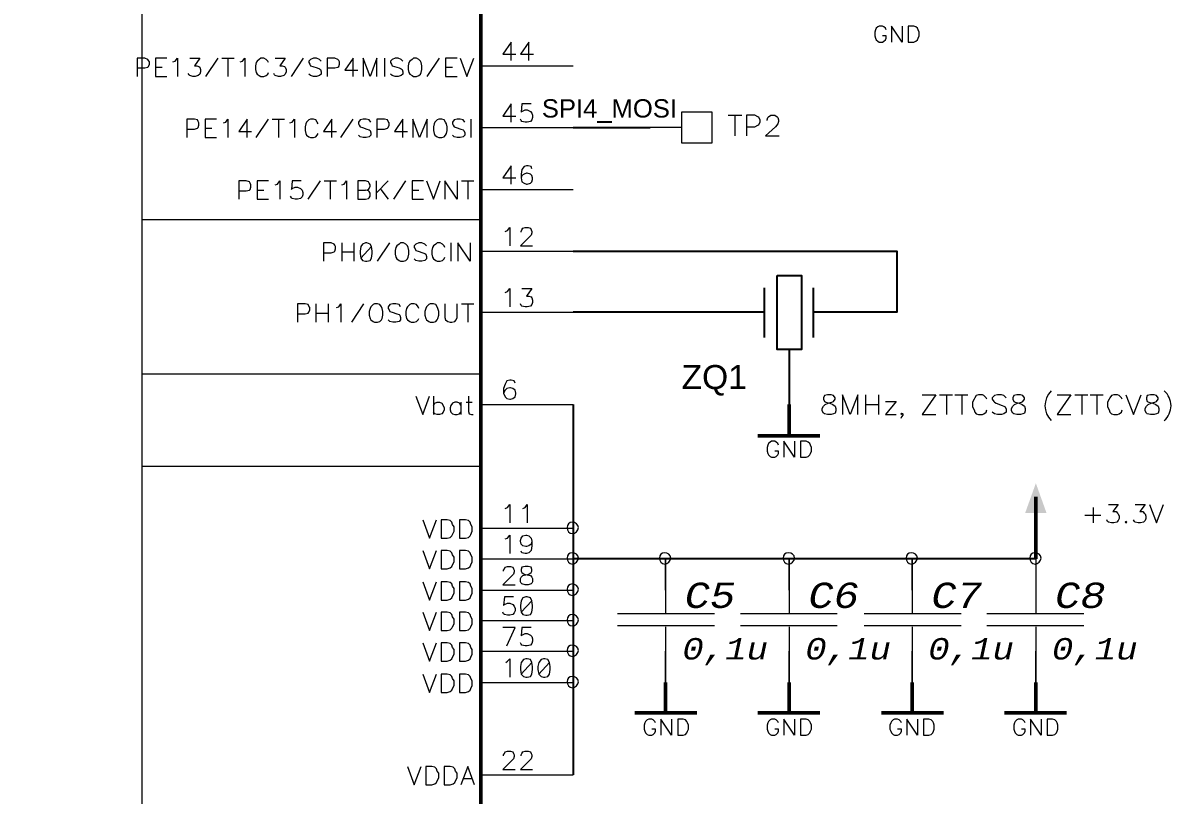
# Model space of a CAD drawing. Header units: millimetres. Extents: x -2024 to 917, y -725 to 13.
# Drawn here: x 814.3 to 877, y -129.8 to -87.6 of the extents above; entities that cross this region are included whole.
import ezdxf

# ---------------------------------------------------------------- set-up
doc = ezdxf.new("R2010")
doc.units = ezdxf.units.MM
for name, color, linetype in [('PDF _Геометрия', 7, 'Continuous'), ('PDF _Сплошная заливка', 7, 'Continuous'), ('PDF _Текст', 7, 'Continuous'), ('Sheet', 255, 'Continuous')]:
    doc.layers.add(name, color=color, linetype=linetype)
doc.styles.add('PDF Arial', font='arial.ttf')
doc.styles.add('PDF Courier New Italic', font='couri.ttf')
doc.styles.get("Standard").update_dxf_attribs({"font": 'arial.ttf'})

msp = doc.modelspace()

# ---------------------------------------------------------------- linework, layer by layer
at = {"layer": 'PDF _Геометрия', "color": 1, "lineweight": 50}
msp.add_lwpolyline([(839.308, 9.233), (839.308, -162.308), (793.891, -162.308), (793.891, 9.233)], close=True, dxfattribs=at)
at = {"layer": 'PDF _Геометрия', "lineweight": 18}
for points in [[(820.808, 9.233), (820.808, -162.308)], [(861.433, -88.017), (861.391, -87.933), (861.308, -87.85), (861.225, -87.808), (861.058, -87.808), (860.975, -87.85), (860.891, -87.933), (860.85, -88.017), (860.808, -88.142), (860.808, -88.35), (860.85, -88.475), (860.891, -88.558), (860.975, -88.642), (861.058, -88.683), (861.225, -88.683), (861.308, -88.642), (861.391, -88.558), (861.433, -88.475), (861.433, -88.35), (861.225, -88.35)], [(862.308, -87.808), (862.308, -88.683), (861.725, -87.808), (861.725, -88.683)], [(840.975, -89.683), (840.975, -88.683), (840.516, -89.35), (841.225, -89.35)], [(841.933, -89.683), (841.933, -88.683), (841.475, -89.35), (842.183, -89.35)], [(820.558, -90.1), (820.975, -90.1), (821.141, -90.058), (821.183, -90.017), (821.225, -89.892), (821.225, -89.767), (821.183, -89.683), (821.141, -89.642), (820.975, -89.558), (820.558, -89.558), (820.558, -90.558)], [(822.183, -89.558), (821.558, -89.558), (821.558, -90.558), (822.183, -90.558)], [(822.516, -89.767), (822.641, -89.725), (822.766, -89.558), (822.766, -90.558)], [(823.433, -89.558), (823.975, -89.558), (823.683, -89.975), (823.808, -89.975), (823.933, -90.017), (823.975, -90.058), (824.016, -90.183), (824.016, -90.308), (823.975, -90.433), (823.891, -90.517), (823.725, -90.558), (823.6, -90.558), (823.433, -90.517), (823.391, -90.475), (823.35, -90.392)], [(824.308, -90.558), (824.975, -89.558)], [(825.183, -89.558), (825.85, -89.558)], [(825.516, -89.558), (825.516, -90.558)], [(826.183, -89.767), (826.308, -89.725), (826.433, -89.558), (826.433, -90.558)], [(827.725, -89.808), (827.683, -89.725), (827.6, -89.642), (827.475, -89.558), (827.308, -89.558), (827.225, -89.642), (827.1, -89.725), (827.058, -89.808), (827.016, -89.975), (827.016, -90.183), (827.058, -90.35), (827.1, -90.433), (827.225, -90.517), (827.308, -90.558), (827.475, -90.558), (827.6, -90.517), (827.683, -90.433), (827.725, -90.35)], [(828.1, -89.558), (828.641, -89.558), (828.35, -89.975), (828.475, -89.975), (828.6, -90.017), (828.641, -90.058), (828.683, -90.183), (828.683, -90.308), (828.641, -90.433), (828.558, -90.517), (828.391, -90.558), (828.266, -90.558), (828.1, -90.517), (828.058, -90.475), (828.016, -90.392)], [(828.975, -90.558), (829.641, -89.558)], [(830.6, -89.725), (830.516, -89.642), (830.35, -89.558), (830.183, -89.558), (830.016, -89.642), (829.933, -89.725), (829.933, -89.808), (829.975, -89.892), (830.016, -89.975), (830.141, -90.017), (830.391, -90.1), (830.516, -90.142), (830.558, -90.183), (830.6, -90.308), (830.6, -90.433), (830.516, -90.517), (830.35, -90.558), (830.183, -90.558), (830.016, -90.517), (829.933, -90.433)], [(830.933, -90.1), (831.35, -90.1), (831.516, -90.058), (831.558, -90.017), (831.6, -89.892), (831.6, -89.767), (831.558, -89.683), (831.516, -89.642), (831.35, -89.558), (830.933, -89.558), (830.933, -90.558)], [(832.35, -90.558), (832.35, -89.558), (831.891, -90.225), (832.6, -90.225)], [(833.641, -90.558), (833.641, -89.558), (833.266, -90.558), (832.891, -89.558), (832.891, -90.558)], [(834.058, -89.558), (834.058, -90.558)], [(835.058, -89.725), (834.975, -89.642), (834.808, -89.558), (834.641, -89.558), (834.475, -89.642), (834.391, -89.725), (834.391, -89.808), (834.433, -89.892), (834.475, -89.975), (834.6, -90.017), (834.85, -90.1), (834.975, -90.142), (835.016, -90.183), (835.058, -90.308), (835.058, -90.433), (834.975, -90.517), (834.808, -90.558), (834.641, -90.558), (834.475, -90.517), (834.391, -90.433)], [(836.391, -90.558), (837.058, -89.558)], [(838.016, -89.558), (837.391, -89.558), (837.391, -90.558), (838.016, -90.558)], [(838.183, -89.558), (838.558, -90.558), (838.933, -89.558)], [(821.558, -90.058), (821.933, -90.058)], [(837.391, -90.058), (837.766, -90.058)], [(840.975, -93.058), (840.975, -92.058), (840.516, -92.725), (841.225, -92.725)], [(842.058, -92.058), (841.558, -92.058), (841.516, -92.517), (841.558, -92.475), (841.725, -92.392), (841.85, -92.392), (842.016, -92.475), (842.1, -92.558), (842.141, -92.683), (842.141, -92.808), (842.1, -92.933), (842.016, -93.017), (841.85, -93.058), (841.725, -93.058), (841.558, -93.017), (841.516, -92.975), (841.475, -92.892)], [(852.808, -92.683), (853.558, -92.683)], [(853.183, -92.683), (853.183, -93.808)], [(853.808, -93.308), (854.266, -93.308), (854.433, -93.225), (854.475, -93.183), (854.558, -93.058), (854.558, -92.933), (854.475, -92.808), (854.433, -92.767), (854.266, -92.683), (853.808, -92.683), (853.808, -93.808)], [(854.933, -92.975), (854.933, -92.933), (854.975, -92.808), (855.016, -92.767), (855.141, -92.683), (855.35, -92.683), (855.475, -92.767), (855.516, -92.808), (855.558, -92.933), (855.558, -93.017), (855.516, -93.142), (855.391, -93.308), (854.85, -93.808), (855.6, -93.808)], [(823.266, -93.433), (823.683, -93.433), (823.85, -93.392), (823.891, -93.35), (823.933, -93.225), (823.933, -93.1), (823.891, -93.017), (823.85, -92.933), (823.683, -92.892), (823.266, -92.892), (823.266, -93.892)], [(824.891, -92.892), (824.266, -92.892), (824.266, -93.892), (824.891, -93.892)], [(825.266, -93.1), (825.391, -93.058), (825.516, -92.892), (825.516, -93.892)], [(826.558, -93.892), (826.558, -92.892), (826.1, -93.558), (826.808, -93.558)], [(827.058, -93.892), (827.725, -92.892)], [(827.933, -92.892), (828.6, -92.892)], [(828.266, -92.892), (828.266, -93.892)], [(828.891, -93.1), (829.016, -93.058), (829.141, -92.892), (829.141, -93.892)], [(830.433, -93.142), (830.391, -93.058), (830.308, -92.933), (830.183, -92.892), (830.016, -92.892), (829.933, -92.933), (829.808, -93.058), (829.766, -93.142), (829.725, -93.308), (829.725, -93.517), (829.766, -93.683), (829.808, -93.767), (829.933, -93.85), (830.016, -93.892), (830.183, -93.892), (830.308, -93.85), (830.391, -93.767), (830.433, -93.683)], [(831.183, -93.892), (831.183, -92.892), (830.725, -93.558), (831.433, -93.558)], [(831.683, -93.892), (832.35, -92.892)], [(833.308, -93.058), (833.225, -92.933), (833.058, -92.892), (832.891, -92.892), (832.725, -92.933), (832.641, -93.058), (832.641, -93.142), (832.683, -93.225), (832.725, -93.308), (832.85, -93.35), (833.1, -93.433), (833.225, -93.475), (833.266, -93.517), (833.308, -93.642), (833.308, -93.767), (833.225, -93.85), (833.058, -93.892), (832.891, -93.892), (832.725, -93.85), (832.641, -93.767)], [(833.641, -93.433), (834.058, -93.433), (834.225, -93.392), (834.266, -93.35), (834.308, -93.225), (834.308, -93.1), (834.266, -93.017), (834.225, -92.933), (834.058, -92.892), (833.641, -92.892), (833.641, -93.892)], [(835.058, -93.892), (835.058, -92.892), (834.6, -93.558), (835.308, -93.558)], [(836.391, -93.892), (836.391, -92.892), (835.975, -93.892), (835.6, -92.892), (835.6, -93.892)], [(838.433, -93.058), (838.35, -92.933), (838.183, -92.892), (838.016, -92.892), (837.85, -92.933), (837.766, -93.058), (837.766, -93.142), (837.808, -93.225), (837.85, -93.308), (837.975, -93.35), (838.225, -93.433), (838.35, -93.475), (838.391, -93.517), (838.433, -93.642), (838.433, -93.767), (838.35, -93.85), (838.183, -93.892), (838.016, -93.892), (837.85, -93.85), (837.766, -93.767)], [(838.766, -92.892), (838.766, -93.892)], [(824.266, -93.392), (824.641, -93.392)], [(840.975, -96.433), (840.975, -95.433), (840.516, -96.1), (841.225, -96.1)], [(842.1, -95.6), (842.058, -95.475), (841.891, -95.433), (841.808, -95.433), (841.683, -95.475), (841.558, -95.642), (841.516, -95.892), (841.516, -96.1), (841.558, -96.308), (841.683, -96.392), (841.808, -96.433), (841.85, -96.433), (842.016, -96.392), (842.1, -96.308), (842.141, -96.183), (842.141, -96.1), (842.1, -95.975), (842.016, -95.892), (841.85, -95.85), (841.808, -95.85), (841.683, -95.892), (841.558, -95.975), (841.516, -96.1)], [(826.1, -96.808), (826.516, -96.808), (826.683, -96.767), (826.725, -96.725), (826.766, -96.6), (826.766, -96.475), (826.725, -96.392), (826.683, -96.308), (826.516, -96.267), (826.1, -96.267), (826.1, -97.267)], [(827.725, -96.267), (827.1, -96.267), (827.1, -97.267), (827.725, -97.267)], [(828.1, -96.475), (828.225, -96.433), (828.35, -96.267), (828.35, -97.267)], [(829.516, -96.267), (829.016, -96.267), (828.975, -96.725), (829.016, -96.683), (829.183, -96.6), (829.308, -96.6), (829.475, -96.683), (829.558, -96.767), (829.6, -96.892), (829.6, -97.017), (829.558, -97.142), (829.475, -97.225), (829.308, -97.267), (829.183, -97.267), (829.016, -97.225), (828.975, -97.183), (828.933, -97.1)], [(829.891, -97.267), (830.558, -96.267)], [(830.766, -96.267), (831.433, -96.267)], [(831.1, -96.267), (831.1, -97.267)], [(831.725, -96.475), (831.85, -96.433), (831.975, -96.267), (831.975, -97.267)], [(833.6, -96.267), (833.6, -97.267)], [(834.266, -96.267), (833.6, -96.933)], [(834.558, -97.267), (835.225, -96.267)], [(836.183, -96.267), (835.558, -96.267), (835.558, -97.267), (836.183, -97.267)], [(836.35, -96.267), (836.725, -97.267), (837.1, -96.267)], [(838.016, -96.267), (838.016, -97.267), (837.35, -96.267), (837.35, -97.267)], [(838.266, -96.267), (838.933, -96.267)], [(838.6, -96.267), (838.6, -97.267)], [(827.1, -96.767), (827.475, -96.767)], [(832.6, -96.767), (833.016, -96.767)], [(833.85, -96.725), (834.266, -97.267)], [(835.558, -96.767), (835.933, -96.767)], [(839.308, -98.392), (820.808, -98.392)], [(840.641, -99.017), (840.766, -98.975), (840.891, -98.808), (840.891, -99.808)], [(841.516, -99.058), (841.516, -99.017), (841.558, -98.933), (841.6, -98.85), (841.725, -98.808), (841.891, -98.808), (842.016, -98.85), (842.058, -98.933), (842.1, -99.017), (842.1, -99.1), (842.058, -99.225), (841.933, -99.35), (841.475, -99.808), (842.141, -99.808)], [(830.725, -100.183), (831.141, -100.183), (831.308, -100.142), (831.35, -100.1), (831.391, -99.975), (831.391, -99.85), (831.35, -99.767), (831.308, -99.725), (831.141, -99.642), (830.725, -99.642), (830.725, -100.642)], [(831.725, -99.642), (831.725, -100.642)], [(831.725, -100.142), (832.391, -100.142)], [(832.391, -99.642), (832.391, -100.642)], [(833.35, -99.85), (832.766, -100.475)], [(833.683, -100.642), (834.35, -99.642)], [(836.35, -99.808), (836.266, -99.725), (836.1, -99.642), (835.933, -99.642), (835.766, -99.725), (835.683, -99.808), (835.683, -99.892), (835.725, -99.975), (835.766, -100.058), (835.891, -100.1), (836.141, -100.183), (836.266, -100.225), (836.308, -100.267), (836.35, -100.392), (836.35, -100.517), (836.266, -100.6), (836.1, -100.642), (835.933, -100.642), (835.766, -100.6), (835.683, -100.517)], [(837.35, -99.892), (837.308, -99.808), (837.225, -99.725), (837.1, -99.642), (836.933, -99.642), (836.85, -99.725), (836.725, -99.808), (836.683, -99.892), (836.641, -100.058), (836.641, -100.267), (836.683, -100.433), (836.725, -100.517), (836.85, -100.6), (836.933, -100.642), (837.1, -100.642), (837.225, -100.6), (837.308, -100.517), (837.35, -100.433)], [(837.683, -99.642), (837.683, -100.642)], [(838.725, -99.642), (838.725, -100.642), (838.058, -99.642), (838.058, -100.642)], [(840.641, -102.35), (840.766, -102.308), (840.891, -102.142), (840.891, -103.142)], [(841.558, -102.142), (842.1, -102.142), (841.808, -102.558), (841.933, -102.558), (842.058, -102.6), (842.1, -102.642), (842.141, -102.767), (842.141, -102.892), (842.1, -103.017), (842.016, -103.1), (841.85, -103.142), (841.725, -103.142), (841.558, -103.1), (841.516, -103.058), (841.475, -102.975)], [(829.308, -103.517), (829.725, -103.517), (829.891, -103.475), (829.933, -103.433), (829.975, -103.308), (829.975, -103.183), (829.933, -103.1), (829.891, -103.017), (829.725, -102.975), (829.308, -102.975), (829.308, -103.975)], [(830.308, -102.975), (830.308, -103.975)], [(830.975, -102.975), (830.975, -103.975)], [(831.433, -103.183), (831.558, -103.142), (831.683, -102.975), (831.683, -103.975)], [(832.266, -103.975), (832.933, -102.975)], [(834.933, -103.142), (834.85, -103.017), (834.683, -102.975), (834.516, -102.975), (834.35, -103.017), (834.266, -103.142), (834.266, -103.225), (834.308, -103.308), (834.35, -103.392), (834.475, -103.433), (834.725, -103.517), (834.85, -103.558), (834.891, -103.6), (834.933, -103.725), (834.933, -103.85), (834.85, -103.933), (834.683, -103.975), (834.516, -103.975), (834.35, -103.933), (834.266, -103.85)], [(835.933, -103.225), (835.891, -103.142), (835.808, -103.017), (835.683, -102.975), (835.516, -102.975), (835.433, -103.017), (835.308, -103.142), (835.266, -103.225), (835.225, -103.392), (835.225, -103.6), (835.266, -103.767), (835.308, -103.85), (835.433, -103.933), (835.516, -103.975), (835.683, -103.975), (835.808, -103.933), (835.891, -103.85), (835.933, -103.767)], [(837.35, -102.975), (837.35, -103.725), (837.391, -103.85), (837.516, -103.933), (837.641, -103.975), (837.725, -103.975), (837.891, -103.933), (837.975, -103.85), (838.016, -103.725), (838.016, -102.975)], [(838.266, -102.975), (838.933, -102.975)], [(838.6, -102.975), (838.6, -103.975)], [(830.308, -103.475), (830.975, -103.475)], [(839.308, -106.808), (820.808, -106.808)], [(841.183, -107.308), (841.141, -107.183), (840.975, -107.142), (840.891, -107.142), (840.725, -107.183), (840.641, -107.35), (840.558, -107.6), (840.558, -107.85), (840.641, -108.058), (840.725, -108.142), (840.891, -108.183), (840.933, -108.183), (841.058, -108.142), (841.183, -108.058), (841.225, -107.892), (841.225, -107.85), (841.183, -107.683), (841.058, -107.6), (840.933, -107.558), (840.891, -107.558), (840.725, -107.6), (840.641, -107.683), (840.558, -107.85)], [(835.766, -108.017), (836.141, -109.017), (836.516, -108.017)], [(836.725, -108.017), (836.725, -109.017)], [(836.725, -108.517), (836.808, -108.392), (836.933, -108.35), (837.058, -108.35), (837.183, -108.392), (837.266, -108.517), (837.308, -108.642), (837.308, -108.767), (837.266, -108.892), (837.183, -108.975), (837.058, -109.017), (836.933, -109.017), (836.808, -108.975), (836.725, -108.892)], [(838.225, -108.517), (838.141, -108.392), (838.016, -108.35), (837.891, -108.35), (837.766, -108.392), (837.683, -108.517), (837.641, -108.642), (837.641, -108.767), (837.683, -108.892), (837.766, -108.975), (837.891, -109.017), (838.016, -109.017), (838.141, -108.975), (838.225, -108.892)], [(838.225, -108.35), (838.225, -109.017)], [(838.516, -108.35), (838.85, -108.35)], [(838.641, -108.017), (838.641, -108.85), (838.683, -108.975), (838.808, -109.017), (838.891, -109.017)], [(859.891, -109.017), (859.891, -107.933), (859.475, -109.017), (859.058, -107.933), (859.058, -109.017)], [(860.308, -107.933), (860.308, -109.017)], [(861.016, -107.933), (861.016, -109.017)], [(861.391, -108.308), (861.975, -108.308), (861.391, -109.017), (861.975, -109.017)], [(863.391, -107.933), (864.141, -107.933), (863.391, -109.017), (864.141, -109.017)], [(864.35, -107.933), (865.058, -107.933)], [(864.725, -107.933), (864.725, -109.017)], [(865.183, -107.933), (865.891, -107.933)], [(865.558, -107.933), (865.558, -109.017)], [(866.933, -108.183), (866.891, -108.1), (866.766, -107.975), (866.683, -107.933), (866.475, -107.933), (866.35, -107.975), (866.266, -108.1), (866.225, -108.183), (866.141, -108.35), (866.141, -108.6), (866.225, -108.767), (866.266, -108.892), (866.35, -108.975), (866.475, -109.017), (866.683, -109.017), (866.766, -108.975), (866.891, -108.892), (866.933, -108.767)], [(867.975, -108.1), (867.85, -107.975), (867.725, -107.933), (867.516, -107.933), (867.35, -107.975), (867.225, -108.1), (867.225, -108.183), (867.308, -108.308), (867.35, -108.35), (867.433, -108.392), (867.766, -108.517), (867.85, -108.558), (867.933, -108.6), (867.975, -108.725), (867.975, -108.892), (867.85, -108.975), (867.725, -109.017), (867.516, -109.017), (867.35, -108.975), (867.225, -108.892)], [(870.766, -107.933), (871.516, -107.933), (870.766, -109.017), (871.516, -109.017)], [(871.725, -107.933), (872.433, -107.933)], [(872.1, -107.933), (872.1, -109.017)], [(872.558, -107.933), (873.266, -107.933)], [(872.933, -107.933), (872.933, -109.017)], [(874.308, -108.183), (874.266, -108.1), (874.141, -107.975), (874.058, -107.933), (873.85, -107.933), (873.725, -107.975), (873.641, -108.1), (873.6, -108.183), (873.516, -108.35), (873.516, -108.6), (873.6, -108.767), (873.641, -108.892), (873.725, -108.975), (873.85, -109.017), (874.058, -109.017), (874.141, -108.975), (874.266, -108.892), (874.308, -108.767)], [(874.516, -107.933), (874.933, -109.017), (875.35, -107.933)], [(860.308, -108.475), (861.016, -108.475)], [(862.35, -108.975), (862.266, -109.017), (862.225, -108.975), (862.266, -108.933), (862.35, -108.975), (862.35, -109.058), (862.266, -109.142), (862.225, -109.225)], [(855.558, -110.683), (855.516, -110.6), (855.433, -110.517), (855.35, -110.475), (855.183, -110.475), (855.1, -110.517), (855.016, -110.6), (854.975, -110.683), (854.933, -110.808), (854.933, -111.017), (854.975, -111.142), (855.016, -111.225), (855.1, -111.308), (855.183, -111.35), (855.35, -111.35), (855.433, -111.308), (855.516, -111.225), (855.558, -111.142), (855.558, -111.017), (855.35, -111.017)], [(856.433, -110.475), (856.433, -111.35), (855.85, -110.475), (855.85, -111.35)], [(839.308, -111.85), (820.808, -111.85)], [(840.641, -114.142), (840.766, -114.1), (840.891, -113.933), (840.891, -114.933)], [(841.6, -114.142), (841.725, -114.1), (841.85, -113.933), (841.85, -114.933)], [(873.558, -113.933), (874.1, -113.933), (873.808, -114.308), (873.975, -114.308), (874.058, -114.392), (874.1, -114.433), (874.141, -114.558), (874.141, -114.683), (874.1, -114.808), (874.016, -114.892), (873.85, -114.933), (873.725, -114.933), (873.558, -114.892), (873.516, -114.85), (873.475, -114.767)], [(875.016, -113.933), (875.558, -113.933), (875.266, -114.308), (875.433, -114.308), (875.516, -114.392), (875.558, -114.433), (875.6, -114.558), (875.6, -114.683), (875.558, -114.808), (875.475, -114.892), (875.308, -114.933), (875.183, -114.933), (875.016, -114.892), (874.975, -114.85), (874.933, -114.767)], [(875.808, -113.933), (876.183, -114.933), (876.558, -113.933)], [(872.266, -114.517), (873.141, -114.517)], [(872.725, -114.1), (872.725, -114.933)], [(836.141, -114.767), (836.516, -115.767), (836.891, -114.767)], [(840.641, -115.808), (840.766, -115.767), (840.891, -115.6), (840.891, -116.6)], [(842.1, -115.933), (842.058, -116.1), (841.933, -116.183), (841.808, -116.225), (841.766, -116.225), (841.6, -116.183), (841.516, -116.1), (841.475, -115.933), (841.475, -115.892), (841.516, -115.767), (841.6, -115.642), (841.766, -115.6), (841.808, -115.6), (841.933, -115.642), (842.058, -115.767), (842.1, -115.933), (842.1, -116.183), (842.058, -116.433), (841.933, -116.558), (841.808, -116.6), (841.725, -116.6), (841.558, -116.558), (841.516, -116.475)], [(836.141, -116.433), (836.516, -117.433), (836.891, -116.433)], [(840.558, -117.558), (840.558, -117.517), (840.6, -117.433), (840.641, -117.35), (840.766, -117.308), (840.933, -117.308), (841.058, -117.35), (841.1, -117.433), (841.141, -117.517), (841.141, -117.6), (841.1, -117.725), (840.975, -117.85), (840.516, -118.308), (841.183, -118.308)], [(836.141, -118.142), (836.516, -119.142), (836.891, -118.142)], [(841.1, -118.975), (840.6, -118.975), (840.558, -119.433), (840.6, -119.392), (840.766, -119.308), (840.891, -119.308), (841.058, -119.392), (841.141, -119.475), (841.183, -119.6), (841.183, -119.725), (841.141, -119.85), (841.058, -119.933), (840.891, -119.975), (840.766, -119.975), (840.6, -119.933), (840.558, -119.892), (840.516, -119.808)], [(842.1, -119.183), (841.516, -119.808)], [(836.141, -119.808), (836.516, -120.808), (836.891, -119.808)], [(840.725, -121.642), (841.183, -120.642), (840.516, -120.642)], [(842.058, -120.642), (841.558, -120.642), (841.516, -121.1), (841.558, -121.058), (841.725, -120.975), (841.85, -120.975), (842.016, -121.058), (842.1, -121.142), (842.141, -121.267), (842.141, -121.392), (842.1, -121.517), (842.016, -121.6), (841.85, -121.642), (841.725, -121.642), (841.558, -121.6), (841.516, -121.558), (841.475, -121.475)], [(836.141, -121.475), (836.516, -122.475), (836.891, -121.475)], [(840.683, -122.558), (840.766, -122.475), (840.891, -122.35), (840.891, -123.35)], [(842.1, -122.558), (841.516, -123.183)], [(843.058, -122.558), (842.475, -123.183)], [(836.141, -123.183), (836.516, -124.183), (836.891, -123.183)], [(848.85, -125.85), (848.808, -125.767), (848.725, -125.683), (848.641, -125.642), (848.475, -125.642), (848.391, -125.683), (848.308, -125.767), (848.266, -125.85), (848.225, -125.975), (848.225, -126.183), (848.266, -126.308), (848.308, -126.392), (848.391, -126.475), (848.475, -126.517), (848.641, -126.517), (848.725, -126.475), (848.808, -126.392), (848.85, -126.308), (848.85, -126.183), (848.641, -126.183)], [(849.725, -125.642), (849.725, -126.517), (849.141, -125.642), (849.141, -126.517)], [(855.558, -125.85), (855.516, -125.767), (855.433, -125.683), (855.35, -125.642), (855.183, -125.642), (855.1, -125.683), (855.016, -125.767), (854.975, -125.85), (854.933, -125.975), (854.933, -126.183), (854.975, -126.308), (855.016, -126.392), (855.1, -126.475), (855.183, -126.517), (855.35, -126.517), (855.433, -126.475), (855.516, -126.392), (855.558, -126.308), (855.558, -126.183), (855.35, -126.183)], [(856.433, -125.642), (856.433, -126.517), (855.85, -125.642), (855.85, -126.517)], [(862.266, -125.85), (862.225, -125.767), (862.141, -125.683), (862.058, -125.642), (861.891, -125.642), (861.808, -125.683), (861.725, -125.767), (861.683, -125.85), (861.641, -125.975), (861.641, -126.183), (861.683, -126.308), (861.725, -126.392), (861.808, -126.475), (861.891, -126.517), (862.058, -126.517), (862.141, -126.475), (862.225, -126.392), (862.266, -126.308), (862.266, -126.183), (862.058, -126.183)], [(863.141, -125.642), (863.141, -126.517), (862.558, -125.642), (862.558, -126.517)], [(869.016, -125.85), (868.975, -125.767), (868.891, -125.683), (868.808, -125.642), (868.641, -125.642), (868.558, -125.683), (868.475, -125.767), (868.433, -125.85), (868.391, -125.975), (868.391, -126.183), (868.433, -126.308), (868.475, -126.392), (868.558, -126.475), (868.641, -126.517), (868.808, -126.517), (868.891, -126.475), (868.975, -126.392), (869.016, -126.308), (869.016, -126.183), (868.808, -126.183)], [(869.891, -125.642), (869.891, -126.517), (869.308, -125.642), (869.308, -126.517)], [(840.558, -127.642), (840.558, -127.6), (840.6, -127.517), (840.641, -127.433), (840.766, -127.392), (840.933, -127.392), (841.058, -127.433), (841.1, -127.517), (841.141, -127.6), (841.141, -127.683), (841.1, -127.808), (840.975, -127.933), (840.516, -128.392), (841.183, -128.392)], [(841.516, -127.642), (841.516, -127.6), (841.558, -127.517), (841.6, -127.433), (841.725, -127.392), (841.891, -127.392), (842.016, -127.433), (842.058, -127.517), (842.1, -127.6), (842.1, -127.683), (842.058, -127.808), (841.933, -127.933), (841.475, -128.392), (842.141, -128.392)], [(835.308, -128.225), (835.683, -129.225), (836.058, -128.225)], [(838.975, -129.225), (838.6, -128.225), (838.225, -129.225)], [(838.35, -128.892), (838.85, -128.892)]]:
    msp.add_lwpolyline(points, dxfattribs=at)
for points in [[(862.641, -87.808), (862.641, -88.683), (862.933, -88.683), (863.058, -88.642), (863.141, -88.558), (863.183, -88.475), (863.225, -88.35), (863.225, -88.142), (863.183, -88.017), (863.141, -87.933), (863.058, -87.85), (862.933, -87.808)], [(835.641, -89.558), (835.558, -89.642), (835.433, -89.725), (835.391, -89.808), (835.35, -89.975), (835.35, -90.183), (835.391, -90.35), (835.433, -90.433), (835.558, -90.517), (835.641, -90.558), (835.808, -90.558), (835.933, -90.517), (836.016, -90.433), (836.058, -90.35), (836.1, -90.183), (836.1, -89.975), (836.058, -89.808), (836.016, -89.725), (835.933, -89.642), (835.808, -89.558)], [(850.266, -94.183), (851.933, -94.183), (851.933, -92.517), (850.266, -92.517)], [(837.016, -92.892), (836.933, -92.933), (836.808, -93.058), (836.766, -93.142), (836.725, -93.308), (836.725, -93.517), (836.766, -93.683), (836.808, -93.767), (836.933, -93.85), (837.016, -93.892), (837.183, -93.892), (837.308, -93.85), (837.391, -93.767), (837.433, -93.683), (837.475, -93.517), (837.475, -93.308), (837.433, -93.142), (837.391, -93.058), (837.308, -92.933), (837.183, -92.892)], [(832.6, -96.267), (832.6, -97.267), (833.016, -97.267), (833.183, -97.225), (833.225, -97.183), (833.266, -97.1), (833.266, -96.933), (833.225, -96.85), (833.183, -96.808), (833.016, -96.767), (833.183, -96.725), (833.225, -96.683), (833.266, -96.558), (833.266, -96.475), (833.225, -96.392), (833.183, -96.308), (833.016, -96.267)], [(833.016, -99.642), (832.85, -99.725), (832.766, -99.85), (832.725, -100.1), (832.725, -100.225), (832.766, -100.475), (832.85, -100.6), (833.016, -100.642), (833.1, -100.642), (833.266, -100.6), (833.35, -100.475), (833.391, -100.225), (833.391, -100.1), (833.35, -99.85), (833.266, -99.725), (833.1, -99.642)], [(834.933, -99.642), (834.85, -99.725), (834.725, -99.808), (834.683, -99.892), (834.641, -100.058), (834.641, -100.267), (834.683, -100.433), (834.725, -100.517), (834.85, -100.6), (834.933, -100.642), (835.1, -100.642), (835.225, -100.6), (835.308, -100.517), (835.35, -100.433), (835.391, -100.267), (835.391, -100.058), (835.35, -99.892), (835.308, -99.808), (835.225, -99.725), (835.1, -99.642)], [(833.516, -102.975), (833.433, -103.017), (833.308, -103.142), (833.266, -103.225), (833.225, -103.392), (833.225, -103.6), (833.266, -103.767), (833.308, -103.85), (833.433, -103.933), (833.516, -103.975), (833.683, -103.975), (833.808, -103.933), (833.891, -103.85), (833.933, -103.767), (833.975, -103.6), (833.975, -103.392), (833.933, -103.225), (833.891, -103.142), (833.808, -103.017), (833.683, -102.975)], [(836.558, -102.975), (836.475, -103.017), (836.35, -103.142), (836.308, -103.225), (836.266, -103.392), (836.266, -103.6), (836.308, -103.767), (836.35, -103.85), (836.475, -103.933), (836.558, -103.975), (836.725, -103.975), (836.85, -103.933), (836.933, -103.85), (836.975, -103.767), (837.016, -103.6), (837.016, -103.392), (836.975, -103.225), (836.933, -103.142), (836.85, -103.017), (836.725, -102.975)], [(858.225, -107.933), (858.058, -107.975), (858.016, -108.1), (858.016, -108.183), (858.058, -108.308), (858.141, -108.35), (858.35, -108.392), (858.516, -108.475), (858.641, -108.558), (858.683, -108.683), (858.683, -108.808), (858.641, -108.933), (858.558, -108.975), (858.433, -109.017), (858.225, -109.017), (858.058, -108.975), (858.016, -108.933), (857.933, -108.808), (857.933, -108.683), (858.016, -108.558), (858.1, -108.475), (858.266, -108.392), (858.475, -108.35), (858.558, -108.308), (858.641, -108.183), (858.641, -108.1), (858.558, -107.975), (858.433, -107.933)], [(868.558, -107.933), (868.391, -107.975), (868.35, -108.1), (868.35, -108.183), (868.391, -108.308), (868.475, -108.35), (868.683, -108.392), (868.85, -108.475), (868.975, -108.558), (869.016, -108.683), (869.016, -108.808), (868.975, -108.933), (868.891, -108.975), (868.766, -109.017), (868.558, -109.017), (868.391, -108.975), (868.35, -108.933), (868.266, -108.808), (868.266, -108.683), (868.35, -108.558), (868.433, -108.475), (868.6, -108.392), (868.808, -108.35), (868.891, -108.308), (868.975, -108.183), (868.975, -108.1), (868.891, -107.975), (868.766, -107.933)], [(875.85, -107.933), (875.683, -107.975), (875.641, -108.1), (875.641, -108.183), (875.683, -108.308), (875.766, -108.35), (875.975, -108.392), (876.141, -108.475), (876.266, -108.558), (876.308, -108.683), (876.308, -108.808), (876.266, -108.933), (876.183, -108.975), (876.058, -109.017), (875.85, -109.017), (875.683, -108.975), (875.641, -108.933), (875.558, -108.808), (875.558, -108.683), (875.641, -108.558), (875.725, -108.475), (875.891, -108.392), (876.1, -108.35), (876.183, -108.308), (876.266, -108.183), (876.266, -108.1), (876.183, -107.975), (876.058, -107.933)], [(856.766, -110.475), (856.766, -111.35), (857.058, -111.35), (857.183, -111.308), (857.266, -111.225), (857.308, -111.142), (857.35, -111.017), (857.35, -110.808), (857.308, -110.683), (857.266, -110.6), (857.183, -110.517), (857.058, -110.475)], [(837.141, -114.767), (837.141, -115.767), (837.475, -115.767), (837.641, -115.725), (837.725, -115.642), (837.766, -115.558), (837.85, -115.392), (837.85, -115.142), (837.766, -115.017), (837.725, -114.892), (837.641, -114.808), (837.475, -114.767)], [(838.141, -114.767), (838.141, -115.767), (838.475, -115.767), (838.641, -115.725), (838.725, -115.642), (838.766, -115.558), (838.85, -115.392), (838.85, -115.142), (838.766, -115.017), (838.725, -114.892), (838.641, -114.808), (838.475, -114.767)], [(874.516, -114.85), (874.475, -114.892), (874.516, -114.933), (874.558, -114.892)], [(837.141, -116.433), (837.141, -117.433), (837.475, -117.433), (837.641, -117.392), (837.725, -117.308), (837.766, -117.225), (837.85, -117.058), (837.85, -116.808), (837.766, -116.683), (837.725, -116.558), (837.641, -116.475), (837.475, -116.433)], [(838.141, -116.433), (838.141, -117.433), (838.475, -117.433), (838.641, -117.392), (838.725, -117.308), (838.766, -117.225), (838.85, -117.058), (838.85, -116.808), (838.766, -116.683), (838.725, -116.558), (838.641, -116.475), (838.475, -116.433)], [(841.725, -117.308), (841.558, -117.35), (841.516, -117.475), (841.516, -117.558), (841.558, -117.642), (841.683, -117.725), (841.85, -117.767), (842.016, -117.808), (842.1, -117.892), (842.141, -117.975), (842.141, -118.142), (842.1, -118.225), (842.058, -118.267), (841.891, -118.308), (841.725, -118.308), (841.558, -118.267), (841.516, -118.225), (841.475, -118.142), (841.475, -117.975), (841.516, -117.892), (841.6, -117.808), (841.766, -117.767), (841.933, -117.725), (842.058, -117.642), (842.1, -117.558), (842.1, -117.475), (842.058, -117.35), (841.891, -117.308)], [(837.141, -118.142), (837.141, -119.142), (837.475, -119.142), (837.641, -119.1), (837.725, -119.017), (837.766, -118.933), (837.85, -118.767), (837.85, -118.517), (837.766, -118.392), (837.725, -118.267), (837.641, -118.183), (837.475, -118.142)], [(838.141, -118.142), (838.141, -119.142), (838.475, -119.142), (838.641, -119.1), (838.725, -119.017), (838.766, -118.933), (838.85, -118.767), (838.85, -118.517), (838.766, -118.392), (838.725, -118.267), (838.641, -118.183), (838.475, -118.142)], [(841.766, -118.975), (841.6, -119.017), (841.516, -119.183), (841.475, -119.433), (841.475, -119.558), (841.516, -119.808), (841.6, -119.933), (841.766, -119.975), (841.85, -119.975), (842.016, -119.933), (842.1, -119.808), (842.141, -119.558), (842.141, -119.433), (842.1, -119.183), (842.016, -119.017), (841.85, -118.975)], [(837.141, -119.808), (837.141, -120.808), (837.475, -120.808), (837.641, -120.767), (837.725, -120.683), (837.766, -120.6), (837.85, -120.433), (837.85, -120.183), (837.766, -120.058), (837.725, -119.933), (837.641, -119.85), (837.475, -119.808)], [(838.141, -119.808), (838.141, -120.808), (838.475, -120.808), (838.641, -120.767), (838.725, -120.683), (838.766, -120.6), (838.85, -120.433), (838.85, -120.183), (838.766, -120.058), (838.725, -119.933), (838.641, -119.85), (838.475, -119.808)], [(837.141, -121.475), (837.141, -122.475), (837.475, -122.475), (837.641, -122.433), (837.725, -122.35), (837.766, -122.267), (837.85, -122.1), (837.85, -121.85), (837.766, -121.725), (837.725, -121.6), (837.641, -121.517), (837.475, -121.475)], [(838.141, -121.475), (838.141, -122.475), (838.475, -122.475), (838.641, -122.433), (838.725, -122.35), (838.766, -122.267), (838.85, -122.1), (838.85, -121.85), (838.766, -121.725), (838.725, -121.6), (838.641, -121.517), (838.475, -121.475)], [(841.766, -122.35), (841.641, -122.392), (841.516, -122.558), (841.475, -122.767), (841.475, -122.933), (841.516, -123.183), (841.641, -123.308), (841.766, -123.35), (841.85, -123.35), (842.016, -123.308), (842.1, -123.183), (842.141, -122.933), (842.141, -122.767), (842.1, -122.558), (842.016, -122.392), (841.85, -122.35)], [(842.725, -122.35), (842.6, -122.392), (842.475, -122.558), (842.433, -122.767), (842.433, -122.933), (842.475, -123.183), (842.6, -123.308), (842.725, -123.35), (842.808, -123.35), (842.975, -123.308), (843.058, -123.183), (843.1, -122.933), (843.1, -122.767), (843.058, -122.558), (842.975, -122.392), (842.808, -122.35)], [(837.141, -123.183), (837.141, -124.183), (837.475, -124.183), (837.641, -124.142), (837.725, -124.058), (837.766, -123.975), (837.85, -123.808), (837.85, -123.558), (837.766, -123.433), (837.725, -123.308), (837.641, -123.225), (837.475, -123.183)], [(838.141, -123.183), (838.141, -124.183), (838.475, -124.183), (838.641, -124.142), (838.725, -124.058), (838.766, -123.975), (838.85, -123.808), (838.85, -123.558), (838.766, -123.433), (838.725, -123.308), (838.641, -123.225), (838.475, -123.183)], [(850.058, -125.642), (850.058, -126.517), (850.35, -126.517), (850.475, -126.475), (850.558, -126.392), (850.6, -126.308), (850.641, -126.183), (850.641, -125.975), (850.6, -125.85), (850.558, -125.767), (850.475, -125.683), (850.35, -125.642)], [(856.766, -125.642), (856.766, -126.517), (857.058, -126.517), (857.183, -126.475), (857.266, -126.392), (857.308, -126.308), (857.35, -126.183), (857.35, -125.975), (857.308, -125.85), (857.266, -125.767), (857.183, -125.683), (857.058, -125.642)], [(863.475, -125.642), (863.475, -126.517), (863.766, -126.517), (863.891, -126.475), (863.975, -126.392), (864.016, -126.308), (864.058, -126.183), (864.058, -125.975), (864.016, -125.85), (863.975, -125.767), (863.891, -125.683), (863.766, -125.642)], [(870.225, -125.642), (870.225, -126.517), (870.516, -126.517), (870.641, -126.475), (870.725, -126.392), (870.766, -126.308), (870.808, -126.183), (870.808, -125.975), (870.766, -125.85), (870.725, -125.767), (870.641, -125.683), (870.516, -125.642)], [(836.308, -128.225), (836.308, -129.225), (836.641, -129.225), (836.808, -129.183), (836.891, -129.1), (836.933, -129.017), (837.016, -128.85), (837.016, -128.6), (836.933, -128.475), (836.891, -128.35), (836.808, -128.267), (836.641, -128.225)], [(837.308, -128.225), (837.308, -129.225), (837.641, -129.225), (837.808, -129.183), (837.891, -129.1), (837.933, -129.017), (838.016, -128.85), (838.016, -128.6), (837.933, -128.475), (837.891, -128.35), (837.808, -128.267), (837.641, -128.225)]]:
    msp.add_lwpolyline(points, close=True, dxfattribs=at)
at = {"layer": 'PDF _Геометрия', "lineweight": 5}
for points in [[(839.308, -89.975), (844.35, -89.975)], [(839.308, -93.35), (844.35, -93.35)], [(850.266, -93.35), (848.558, -93.35)], [(839.308, -96.725), (844.35, -96.725)], [(839.308, -100.1), (844.35, -100.1)], [(839.308, -103.433), (844.35, -103.433)], [(854.433, -103.433), (852.766, -103.433)], [(857.808, -103.433), (859.475, -103.433)], [(856.141, -110.183), (856.141, -108.475), (856.141, -106.808)], [(839.308, -108.475), (844.35, -108.475)], [(839.308, -115.225), (844.35, -115.225)], [(869.6, -115.225), (869.6, -116.892), (869.6, -118.6)], [(839.308, -116.892), (844.35, -116.892)], [(849.391, -118.6), (849.391, -116.892)], [(856.141, -118.6), (856.141, -116.892)], [(862.85, -118.6), (862.85, -116.892)], [(839.308, -118.6), (844.35, -118.6)], [(839.308, -120.267), (844.35, -120.267)], [(839.308, -121.933), (844.35, -121.933)], [(849.391, -125.308), (849.391, -123.642), (849.391, -121.933)], [(856.141, -125.308), (856.141, -123.642), (856.141, -121.933)], [(862.85, -125.308), (862.85, -123.642), (862.85, -121.933)], [(869.6, -125.308), (869.6, -123.642), (869.6, -121.933)], [(839.308, -123.642), (844.35, -123.642)], [(839.308, -128.683), (844.35, -128.683)]]:
    msp.add_lwpolyline(points, dxfattribs=at)
at = {"layer": 'PDF _Геометрия', "lineweight": 25}
for points in [[(844.35, -93.35), (848.558, -93.35)], [(844.35, -100.1), (862.016, -100.1), (862.016, -103.433), (859.475, -103.433), (857.475, -103.433)], [(854.766, -102.1), (854.766, -104.808)], [(857.475, -104.808), (857.475, -102.1)], [(854.766, -103.433), (852.766, -103.433), (844.35, -103.433)], [(856.141, -105.475), (856.141, -108.475)], [(844.35, -108.475), (844.35, -115.225), (844.35, -116.892)], [(869.6, -116.892), (862.85, -116.892), (856.141, -116.892), (849.391, -116.892), (844.35, -116.892), (844.35, -118.6), (844.35, -120.267), (844.35, -121.933), (844.35, -123.642), (844.35, -128.683)]]:
    msp.add_lwpolyline(points, dxfattribs=at)
msp.add_lwpolyline([(855.475, -101.433), (856.808, -101.433), (856.808, -105.475), (855.475, -105.475)], close=True, dxfattribs=at)
at = {"layer": 'PDF _Геометрия', "lineweight": 50}
for points in [[(856.141, -110.183), (856.141, -108.475)], [(854.433, -110.183), (857.808, -110.183)], [(869.6, -113.517), (869.6, -116.892)], [(849.391, -125.308), (849.391, -123.642)], [(856.141, -125.308), (856.141, -123.642)], [(862.85, -125.308), (862.85, -123.642)], [(869.6, -125.308), (869.6, -123.642)], [(847.725, -125.308), (851.1, -125.308)], [(854.433, -125.308), (857.808, -125.308)], [(861.183, -125.308), (864.558, -125.308)], [(867.891, -125.308), (871.266, -125.308)]]:
    msp.add_lwpolyline(points, dxfattribs=at)
at = {"layer": 'PDF _Геометрия', "lineweight": 13}
for points in [[(849.391, -116.892), (849.391, -119.892)], [(856.141, -116.892), (856.141, -119.892)], [(862.85, -116.892), (862.85, -119.892)], [(869.6, -116.892), (869.6, -119.892)], [(852.058, -119.892), (846.766, -119.892)], [(858.766, -119.892), (853.475, -119.892)], [(865.516, -119.892), (860.225, -119.892)], [(872.225, -119.892), (866.933, -119.892)], [(852.058, -120.558), (846.766, -120.558)], [(849.391, -120.6), (849.391, -123.642)], [(858.766, -120.558), (853.475, -120.558)], [(856.141, -120.6), (856.141, -123.642)], [(865.516, -120.558), (860.225, -120.558)], [(862.85, -120.6), (862.85, -123.642)], [(872.225, -120.558), (866.933, -120.558)], [(869.6, -120.6), (869.6, -123.642)]]:
    msp.add_lwpolyline(points, dxfattribs=at)
at = {"layer": 'PDF _Геометрия', "lineweight": 18}
for centre, radius, start, end in [((871.251, -108.537), 1.153, 135.18305, 224.81695), ((875.912, -108.537), 1.064, 310.23636, 49.76364)]:
    msp.add_arc(centre, radius, start, end, dxfattribs=at)
at = {"layer": 'PDF _Геометрия', "lineweight": 5}
for points in [[(844.308, -114.892), (844.141, -114.892), (844.016, -115.017), (844.016, -115.183)], [(844.016, -115.183), (844.016, -115.35), (844.141, -115.517), (844.308, -115.517)], [(844.641, -115.183), (844.641, -115.017), (844.475, -114.892), (844.308, -114.892)], [(844.308, -115.517), (844.475, -115.517), (844.641, -115.35), (844.641, -115.183)], [(844.308, -116.558), (844.141, -116.558), (844.016, -116.683), (844.016, -116.85)], [(844.016, -116.85), (844.016, -117.017), (844.141, -117.183), (844.308, -117.183)], [(844.641, -116.85), (844.641, -116.683), (844.475, -116.558), (844.308, -116.558)], [(844.308, -117.183), (844.475, -117.183), (844.641, -117.017), (844.641, -116.85)], [(849.35, -116.558), (849.183, -116.558), (849.058, -116.683), (849.058, -116.85)], [(849.058, -116.85), (849.058, -117.017), (849.183, -117.183), (849.35, -117.183)], [(849.683, -116.85), (849.683, -116.683), (849.516, -116.558), (849.35, -116.558)], [(849.35, -117.183), (849.516, -117.183), (849.683, -117.017), (849.683, -116.85)], [(856.1, -116.558), (855.933, -116.558), (855.808, -116.683), (855.808, -116.85)], [(855.808, -116.85), (855.808, -117.017), (855.933, -117.183), (856.1, -117.183)], [(856.433, -116.85), (856.433, -116.683), (856.266, -116.558), (856.1, -116.558)], [(856.1, -117.183), (856.266, -117.183), (856.433, -117.017), (856.433, -116.85)], [(862.808, -116.558), (862.641, -116.558), (862.516, -116.683), (862.516, -116.85)], [(862.516, -116.85), (862.516, -117.017), (862.641, -117.183), (862.808, -117.183)], [(863.141, -116.85), (863.141, -116.683), (862.975, -116.558), (862.808, -116.558)], [(862.808, -117.183), (862.975, -117.183), (863.141, -117.017), (863.141, -116.85)], [(869.558, -116.558), (869.391, -116.558), (869.266, -116.683), (869.266, -116.85)], [(869.266, -116.85), (869.266, -117.017), (869.391, -117.183), (869.558, -117.183)], [(869.891, -116.85), (869.891, -116.683), (869.725, -116.558), (869.558, -116.558)], [(869.558, -117.183), (869.725, -117.183), (869.891, -117.017), (869.891, -116.85)], [(844.308, -118.267), (844.141, -118.267), (844.016, -118.392), (844.016, -118.558)], [(844.641, -118.558), (844.641, -118.392), (844.475, -118.267), (844.308, -118.267)], [(844.016, -118.558), (844.016, -118.725), (844.141, -118.892), (844.308, -118.892)], [(844.308, -118.892), (844.475, -118.892), (844.641, -118.725), (844.641, -118.558)], [(844.308, -119.933), (844.141, -119.933), (844.016, -120.058), (844.016, -120.225)], [(844.016, -120.225), (844.016, -120.392), (844.141, -120.558), (844.308, -120.558)], [(844.641, -120.225), (844.641, -120.058), (844.475, -119.933), (844.308, -119.933)], [(844.308, -120.558), (844.475, -120.558), (844.641, -120.392), (844.641, -120.225)], [(844.308, -121.6), (844.141, -121.6), (844.016, -121.725), (844.016, -121.892)], [(844.016, -121.892), (844.016, -122.058), (844.141, -122.225), (844.308, -122.225)], [(844.641, -121.892), (844.641, -121.725), (844.475, -121.6), (844.308, -121.6)], [(844.308, -122.225), (844.475, -122.225), (844.641, -122.058), (844.641, -121.892)], [(844.308, -123.308), (844.141, -123.308), (844.016, -123.433), (844.016, -123.6)], [(844.641, -123.6), (844.641, -123.433), (844.475, -123.308), (844.308, -123.308)], [(844.016, -123.6), (844.016, -123.767), (844.141, -123.933), (844.308, -123.933)], [(844.308, -123.933), (844.475, -123.933), (844.641, -123.767), (844.641, -123.6)]]:
    msp.add_open_spline(points, degree=3, dxfattribs=at)
at = {"layer": 'PDF _Сплошная заливка', "lineweight": 5, "transparency": 33554559}
msp.add_solid([(869.016, -114.392), (870.183, -114.392), (869.6, -112.767)], dxfattribs=at)

# ---------------------------------------------------------------- texts
at = {"layer": 'PDF _Текст', "attachment_point": 7}
for s, insert, char_height, style in [('ZQ1', (850.266, -107.987), 1.3123, 'PDF Arial'), ('C5', (850.433, -119.595), 1.3806, 'PDF Courier New Italic'), ('C6', (857.183, -119.595), 1.3806, 'PDF Courier New Italic'), ('C7', (863.891, -119.595), 1.3806, 'PDF Courier New Italic'), ('C8', (870.641, -119.595), 1.3806, 'PDF Courier New Italic'), ('0,1u', (850.308, -122.701), 1.1664, 'PDF Courier New Italic'), ('0,1u', (857.016, -122.701), 1.1664, 'PDF Courier New Italic'), ('0,1u', (863.725, -122.701), 1.1664, 'PDF Courier New Italic'), ('0,1u', (870.475, -122.701), 1.1664, 'PDF Courier New Italic')]:
    msp.add_mtext(s, dxfattribs=dict(at, insert=insert, char_height=char_height, style=style))
at = {"layer": 'Sheet', "color": 2}
msp.add_text('SPI4_MOSI', height=1, dxfattribs=at).set_placement((842.643, -92.805))

doc.saveas('drawing.dxf')
